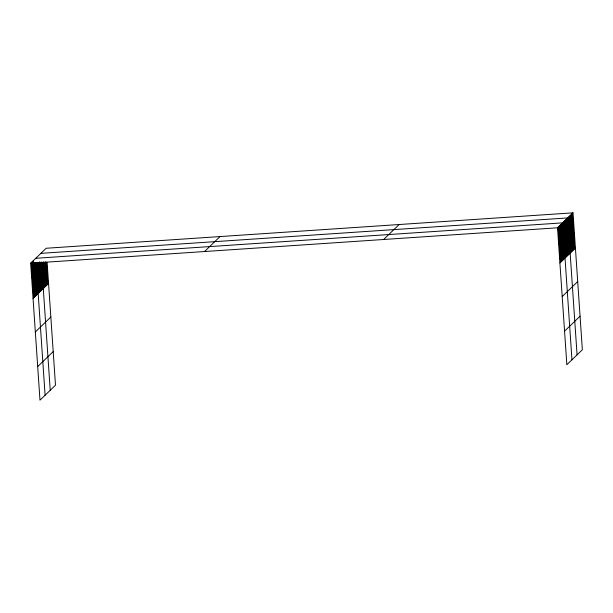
<?xml version="1.0" encoding="UTF-8"?>
<svg xmlns="http://www.w3.org/2000/svg" width="613" height="613" viewBox="0 0 613 613"><rect width="100%" height="100%" fill="white"/><g stroke="black" fill="none" stroke-linecap="round" stroke-linejoin="round"><path stroke-width="0.92" d="M47.124 262.517L55.492 385.202L39.983 400.166L30.65 263.23L46.151 248.265L573.017 212.834L582.35 349.77L566.849 364.735L557.508 227.798L573.017 212.834M33.048 298.385L48.55 283.421M35.339 331.978L50.841 317.013M37.7 366.582L53.201 351.617M204.512 251.537L220.021 236.572M383.646 239.491L399.147 224.527M559.907 262.962L575.408 247.997M562.198 296.546L577.699 281.582M564.558 331.15L580.059 316.185M40.879 253.353L567.745 217.921L577.078 354.858M35.769 258.288L562.627 222.864L571.96 359.8M30.65 263.23L557.508 227.798M572.358 213.47L574.756 248.633M571.699 214.106L574.097 249.269M571.04 214.742L573.439 249.905M570.381 215.378L572.78 250.541M569.722 216.014L572.121 251.177M569.063 216.65L571.462 251.813M568.404 217.286L570.803 252.449M567.102 218.542L569.5 253.698M566.466 219.155L568.864 254.318M565.822 219.776L568.22 254.939M565.186 220.389L567.584 255.552M564.542 221.009L566.941 256.173M563.906 221.63L566.305 256.786M563.263 222.243L565.661 257.406M561.983 223.477L564.381 258.64M561.347 224.097L563.745 259.261M560.711 224.71L563.102 259.874M560.067 225.331L562.466 260.494M559.431 225.952L561.822 261.107M558.788 226.565L561.186 261.728M558.152 227.185L560.55 262.341M46.404 262.203L47.891 284.057M45.676 261.889L47.232 284.693M45.017 262.525L46.573 285.329M44.297 262.211L45.914 285.964M43.569 261.897L45.255 286.6M42.91 262.533L44.596 287.236M42.19 262.218L43.937 287.872M41.469 261.904L50.22 390.289M40.826 262.517L42.642 289.129M40.121 262.188L41.998 289.75M39.416 261.858L41.362 290.363M38.78 262.471L40.719 290.983M38.136 263.092L40.083 291.596M37.431 262.755L39.447 292.217M36.726 262.425L38.803 292.83M36.09 263.038L45.101 395.224M35.385 262.709L37.523 294.064M34.68 262.372L36.887 294.684M34.044 262.992L36.244 295.305M33.209 260.763L35.608 295.918M32.566 261.376L34.964 296.539M31.93 261.996L34.328 297.152M31.286 262.609L33.684 297.772"/></g></svg>
